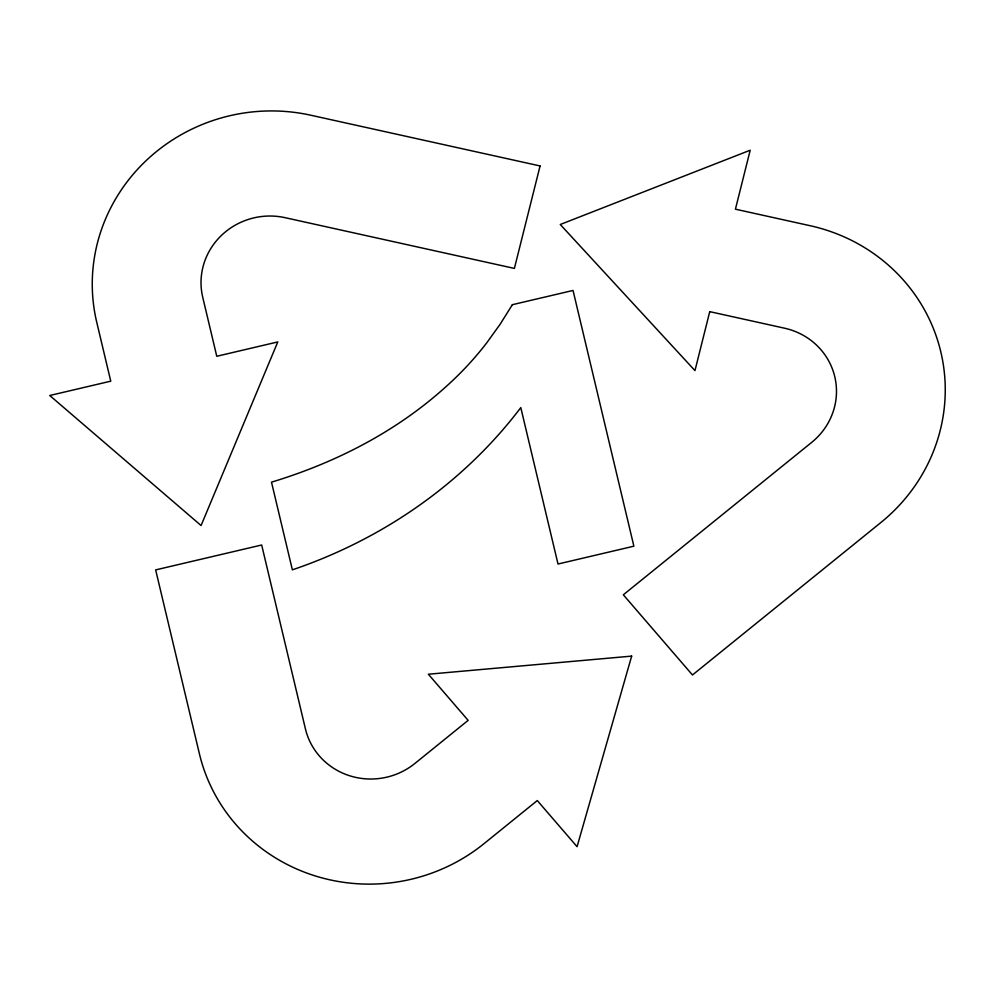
<?xml version="1.0" encoding="UTF-8"?>
<svg xmlns="http://www.w3.org/2000/svg" width="995" height="995" viewBox="0 0 995 995"><rect width="100%" height="100%" fill="white"/><g stroke="black" fill="none" stroke-linecap="round" stroke-linejoin="round"><path stroke-width="1.49" d="M540.074 165.954L514.39 268.414L285.043 217.669A68.07 65.595 -11.1 0 0 202.731 297.269L216.773 356.272L277.779 341.932L201.077 525.534L49.75 395.5L110.756 381.172L96.726 322.181A176.973 170.531 -11.1 0 1 310.726 115.209L540.074 165.954M709.746 311.646L694.97 370.613L560.26 224.497L750.205 150.22L735.429 209.186L810.253 225.741A176.973 170.531 -11.1 0 1 940.785 351.77A176.973 170.531 -11.1 0 1 880.861 522.537L692.47 674.983L623.33 594.799L811.721 442.352A68.07 65.595 -11.1 0 0 834.768 376.67A68.07 65.595 -11.1 0 0 784.57 328.201L709.746 311.646M631.663 656.115L577.063 846.695L537.288 800.552L484.043 843.636A176.973 170.531 -11.1 0 1 199.41 753.812L155.655 569.899L261.673 544.999L305.428 728.9A68.07 65.595 -11.1 0 0 414.903 763.451L468.147 720.368L428.36 674.224L631.663 656.115M512.375 304.694L500.062 324.345L486.791 342.79A324.619 312.803 -11.1 0 1 457.352 376.023A376.806 363.1 -11.1 0 1 437.452 394.157C389.368 435.201 331.795 463.906 271.498 482.152L292.368 569.837C382.416 539.302 463.197 483.595 520.795 407.602L558.008 564.016L633.877 546.193L573.033 290.453L512.375 304.694"/></g></svg>
